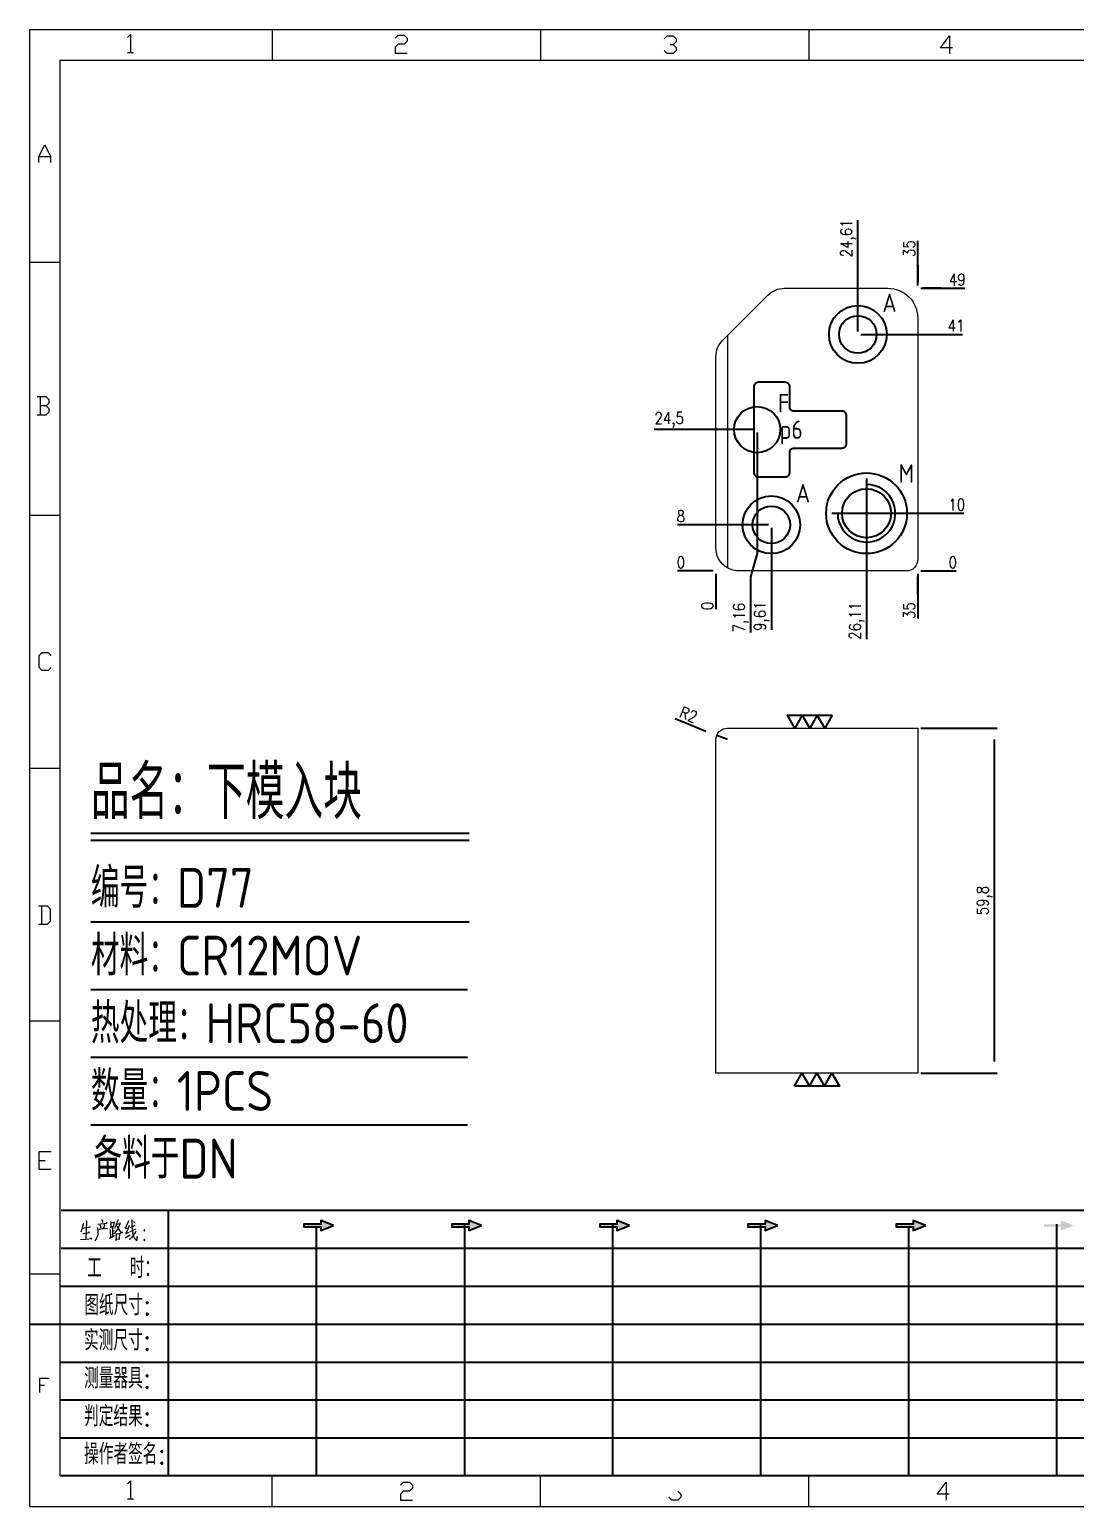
# Model space of a CAD drawing. Header units: millimetres. Extents: x 88508 to 142116, y -5268 to 20283.
# Drawn here: x 104142.3 to 104323.6, y -3081.8 to -2825.8 of the extents above; entities that cross this region are included whole.
import ezdxf
from ezdxf.enums import TextEntityAlignment as Align

# ---------------------------------------------------------------- set-up
doc = ezdxf.new("R2010")
doc.units = ezdxf.units.MM
for name, pattern in [('CENTER', [0]), ('DASHED', [0]), ('HIDDEN', [0])]:
    doc.linetypes.add(name, pattern=pattern)
for name, color, linetype in [('DIE_P', 2, 'Continuous'), ('DIM', 4, 'Continuous'), ('TEXT', 4, 'Continuous')]:
    doc.layers.add(name, color=color, linetype=linetype)
doc.styles.add('chinesef_fs', font='simplex.shx', dxfattribs={"bigfont": 'gbcbig.shx'})
doc.styles.add('gbenor', font='gbenor.shx', dxfattribs={"bigfont": 'gbcbig.shx'})
doc.styles.add('GBENOR_', font='gbenor.shx', dxfattribs={"bigfont": 'gbcbig'})
doc.styles.get("Standard").update_dxf_attribs({"font": 'txt.shx', "width": 0.85, "bigfont": 'ctxt.shx'})
doc.styles.add('TXT', font='txt.shx', dxfattribs={"width": 0.8, "bigfont": 'ctxt.shx'})
doc.dimstyles.new('T-2-WX', dxfattribs={"dimtxt": 2, "dimasz": 2, "dimexe": 0.5, "dimexo": 0.5, "dimgap": 0.5, "dimtad": 1, "dimtxsty": 'Standard', "dimblk": 'OPEN30', "dimcen": 0, "dimazin": 3, "dimtfac": 1, "dimtmove": 0, "dimatfit": 3, "dimldrblk": 'OPEN30', "dimlwd": -1, "dimlwe": -1})

# ---------------------------------------------------------------- blocks, each defined once
blk = doc.blocks.new('U40')
for points in [[(351.8, 337.7), (351.8, 333.2), (367, 339.3), (351.8, 345.3), (351.8, 340.8), (331.2, 340.8), (331.2, 337.7)], [(545.7, 339.3), (530.6, 345.3), (530.6, 340.8), (509.9, 340.8), (509.9, 337.7), (530.6, 337.7), (530.6, 333.2)], [(724.5, 339.3), (709.3, 345.3), (709.3, 340.8), (688.7, 340.8), (688.7, 337.7), (709.3, 337.7), (709.3, 333.2)], [(903.3, 339.3), (888.1, 345.3), (888.1, 340.8), (867.5, 340.8), (867.5, 337.7), (888.1, 337.7), (888.1, 333.2)], [(1082.1, 339.3), (1066.9, 345.3), (1066.9, 340.8), (1046.3, 340.8), (1046.3, 337.7), (1066.9, 337.7), (1066.9, 333.2)], [(1245.7, 337.7), (1245.7, 333.2), (1260.9, 339.3), (1245.7, 345.3), (1245.7, 340.8), (1225.1, 340.8), (1225.1, 337.7)]]:
    blk.add_hatch(color=3).paths.add_polyline_path(points)
at = {"color": 254, "lineweight": 18}
for p, q in [((0, 1783.5), (0, 0)), ((0, 1783.5), (2530.2, 1783.5)), ((941.1, 1783.5), (941.1, 1746.5)), ((37, 37), (37, 1746.5)), ((37, 1746.5), (2493.2, 1746.5)), ((0, 1502.7), (37, 1502.7)), ((0, 1197.2), (37, 1197.2)), ((0, 891.7), (37, 891.7)), ((0, 586.3), (37, 586.3)), ((0, 280.8), (37, 280.8)), ((37, 37), (2493.2, 37)), ((941.1, 0), (941.1, 37)), ((0, 0), (2530.2, 0))]:
    blk.add_line(p, q, dxfattribs=at)
at = {"color": 254, "linetype": 'Continuous', "lineweight": 18}
for p, q in [((293.1, 1783.5), (293.1, 1746.5)), ((617.1, 1783.5), (617.1, 1746.5)), ((293.1, 0), (293.1, 37)), ((617.1, 0), (617.1, 37))]:
    blk.add_line(p, q, dxfattribs=at)
for p, q in [((38, 357.6), (1598.2, 357.6)), ((38, 311.8), (1598.2, 311.8)), ((37.1, 266), (1598.2, 266)), ((0.1, 220.2), (1598.2, 220.2)), ((37.1, 174.4), (1598.2, 174.4)), ((37.1, 128.6), (1598.2, 128.6)), ((37.1, 82.8), (1598.2, 82.8))]:
    blk.add_line(p, q)
at = {"color": 254}
for p, q in [((167.8, 37), (167.8, 357.6)), ((525.5, 37), (525.5, 340.8)), ((704.3, 37), (704.3, 340.8)), ((883.1, 37), (883.1, 340.8)), ((1240.6, 37), (1240.6, 340.8)), ((346.7, 37), (346.7, 337.9)), ((1061.9, 37), (1061.9, 337.7)), ((1598.2, 37), (38, 37))]:
    blk.add_line(p, q, dxfattribs=at)
at = {"color": 92, "lineweight": 18}
for points in [[(118.3, 1773.7), (121.9, 1777.3), (121.9, 1755.8)], [(441.4, 1773.1), (445, 1776.7), (452.2, 1776.7), (455.8, 1773.1), (455.8, 1769.5), (452.2, 1765.9), (445, 1765.9), (441.4, 1762.3), (441.4, 1755.1), (455.8, 1755.1)], [(766.4, 1772.4), (770, 1776), (777.2, 1776), (780.8, 1772.4), (780.8, 1768.8), (777.2, 1765.2), (773.6, 1765.2)], [(1114.4, 1761.4), (1100, 1761.4), (1110.8, 1775.8), (1110.8, 1754.2)], [(118.3, 1755.8), (125.5, 1755.8)], [(777.2, 1765.2), (780.8, 1761.6), (780.8, 1758), (777.2, 1754.4), (770, 1754.4), (766.4, 1758)], [(11.1, 1622.8), (11.1, 1630), (18.3, 1644.4), (25.5, 1630), (25.5, 1622.8)], [(11.1, 1630), (25.5, 1630)], [(20, 1329), (23.6, 1332.6), (23.6, 1336.2), (20, 1339.8), (9.2, 1339.8)], [(12.8, 1339.8), (12.8, 1318.2)], [(9.2, 1318.2), (20, 1318.2), (23.6, 1321.8), (23.6, 1325.4), (20, 1329), (12.8, 1329)], [(26.1, 1013.2), (22.5, 1009.6), (15.3, 1009.6), (11.7, 1013.2), (11.7, 1027.6), (15.3, 1031.2), (22.5, 1031.2), (26.1, 1027.6)], [(11, 703.2), (21.8, 703.2), (25.4, 706.8), (25.4, 721.2), (21.8, 724.8), (11, 724.8)], [(14.6, 724.8), (14.6, 703.2)], [(26.1, 407), (11.7, 407), (11.7, 428.6), (26.1, 428.6)], [(11.7, 417.8), (18.9, 417.8)], [(12.3, 137.7), (12.3, 155), (23.8, 155)], [(12.3, 146.4), (18.1, 146.4)], [(118.3, 27.4), (121.9, 31), (121.9, 9.4)], [(447.9, 25.7), (451.5, 29.3), (458.7, 29.3), (462.3, 25.7), (462.3, 22.1), (458.7, 18.5), (451.5, 18.5), (447.9, 14.9), (447.9, 7.7), (462.3, 7.7)], [(782.7, 18.5), (786.3, 14.9), (786.3, 11.3), (782.7, 7.7), (775.5, 7.7), (771.9, 11.3)], [(1110.3, 14.9), (1095.9, 14.9), (1106.7, 29.3), (1106.7, 7.7)], [(118.3, 9.4), (125.5, 9.4)]]:
    blk.add_lwpolyline(points, dxfattribs=at)
at = {"color": 92, "lineweight": 0}
for points in [[(65, 342.2), (64.8, 341), (64.1, 337.9), (63.6, 335.7), (62.8, 333.5), (62.1, 331.4)], [(68.4, 345.9), (68.7, 344.4), (68.1, 322.9)], [(82.6, 340.8), (93.7, 342.2), (93.3, 342.4), (92.4, 342)], [(86.1, 336.1), (86, 337.5), (85.3, 339.8)], [(86.7, 346.7), (87.9, 344.6), (88.3, 343)], [(90.3, 341), (90.4, 339.6), (89.1, 335.3)], [(97.8, 344), (98.1, 342.6), (98.1, 340.8), (98.1, 337.9), (98.1, 336.3), (98.2, 337.7), (102.1, 338.3), (101.8, 338.3), (102.1, 343.6), (102.1, 343.2), (102.1, 342.8), (98.2, 342.2)], [(105.5, 341.2), (105.9, 341), (109.6, 341.8), (109.3, 342.6), (108.5, 339.6), (107.6, 337.3), (106.9, 335.9), (105.9, 334.3), (104.3, 332), (103.1, 330.4), (101.9, 329.4)], [(106.6, 346.5), (106.5, 345.2), (105.1, 341.2), (104.2, 338.9), (103.1, 336.3), (102.6, 335.5)], [(104.9, 339.1), (105.3, 338.7), (107, 335.7), (108.6, 333.3), (109.9, 331.2), (110.3, 330.8), (112.6, 330.8), (110.2, 331.2), (109, 332.6)], [(119.3, 344.8), (119.1, 343.8), (116.8, 338.5), (115.4, 335.5), (119.3, 336.3)], [(120.3, 339.4), (118.1, 333.5), (116.4, 330), (116.1, 329.8), (120.5, 331.4)], [(121.7, 336.7), (127.7, 339.6)], [(123.4, 346.5), (123.5, 345.4), (123.5, 340.8), (123.8, 337.3), (124, 335.3), (124.2, 333.1), (124.5, 331), (124.8, 329), (125.2, 327.4), (125.9, 325.7), (126.9, 323.9), (127.9, 322.7), (128.9, 321.7), (129.6, 321.3), (129.9, 326.1), (129.4, 321.5)], [(127.7, 341.6), (127.2, 342.4), (125.7, 344.2)], [(61.4, 322.3), (68.2, 322.9), (75.3, 323.7), (74.9, 323.9), (73.8, 323.5)], [(63.8, 335.9), (73.4, 337.5), (73.1, 337.7), (72.5, 337.3)], [(64.5, 329.6), (64.8, 329.6), (65.1, 329.6), (72.5, 331), (71.9, 331), (70.9, 330.8)], [(82.6, 335.1), (82.6, 331.8), (82.3, 329), (81.9, 326.8), (81.2, 324.9), (80.3, 323.1), (79.6, 321.9), (78.8, 320.9)], [(93.3, 335.5), (94.1, 335.7), (94.3, 335.5), (82.6, 334.3), (82.6, 335.1), (82.2, 336.9)], [(96.5, 323.9), (102.8, 327.2)], [(97.2, 334.3), (97.5, 333.5), (97.7, 324.7)], [(100.2, 337.9), (100.1, 325.9)], [(100.2, 332.6), (102.4, 333.1)], [(104.2, 330), (104.5, 329), (104.5, 321.1), (104.3, 322.1), (104.5, 322.7), (109.2, 323.1), (108.6, 323.1), (109, 329.2), (109, 330), (109.3, 329.4), (108.6, 329.4), (104.6, 328.8)], [(115.3, 324.3), (121.5, 328.2)], [(128.2, 332.4), (128.1, 331.6), (126.9, 329.6), (125.8, 328), (124.5, 326.3), (123, 324.7), (121.4, 323.3), (120.1, 322.3)], [(121.4, 332.2), (128.8, 335.1)]]:
    blk.add_lwpolyline(points, dxfattribs=at)
for points in [[(367, 339.3), (351.8, 345.3), (351.8, 340.8), (331.2, 340.8), (331.2, 337.7), (351.8, 337.7), (351.8, 333.2), (367, 339.3)], [(545.7, 339.3), (530.6, 345.3), (530.6, 340.8), (509.9, 340.8), (509.9, 337.7), (530.6, 337.7), (530.6, 333.2), (545.7, 339.3)], [(724.5, 339.3), (709.3, 345.3), (709.3, 340.8), (688.7, 340.8), (688.7, 337.7), (709.3, 337.7), (709.3, 333.2), (724.5, 339.3)], [(903.3, 339.3), (888.1, 345.3), (888.1, 340.8), (867.5, 340.8), (867.5, 337.7), (888.1, 337.7), (888.1, 333.2), (903.3, 339.3)], [(1082.1, 339.3), (1066.9, 345.3), (1066.9, 340.8), (1046.3, 340.8), (1046.3, 337.7), (1066.9, 337.7), (1066.9, 333.2), (1082.1, 339.3)]]:
    blk.add_lwpolyline(points)
for points in [[(138.7, 332.4), (139.4, 333.5), (138.7, 334.5), (138, 333.5)], [(138.7, 320.9), (139.4, 321.9), (138.7, 322.9), (138, 321.9)]]:
    blk.add_lwpolyline(points, close=True, dxfattribs=at)
at = {"color": 3, "style": 'chinesef_fs'}
for s, p in [('工  时：', (69.5, 275.7)), ('图纸尺寸:', (66.2, 230.9)), ('实测尺寸:', (65.9, 188.4)), ('测量器具:', (65.9, 142.6)), ('判定结果:', (65.9, 96.8)), ('操作者签名:', (65.9, 51))]:
    blk.add_text(s, height=24.57, dxfattribs=at).set_placement(p)
at = {"lineweight": 18, "style": 'GBENOR_'}
blk.add_attdef('文档路径', (2126, 386.9), '', height=17.8, dxfattribs=at)
at = {"lineweight": 20, "style": 'TXT'}
for tag, height, p in [('18-**-**', 16.3, (1866.6, 256.2)), ('客户名称', 16.1, (1741.1, 134, 0)), ('料厚:', 16.1, (1741.3, 93.2, 0))]:
    blk.add_attdef(tag, text='', height=height, dxfattribs=at).set_placement(p, align=Align.MIDDLE)
for tag, p, height in [('88888', (1850.9, 207.5), 14.9), ('材质:', (1691.2, 168, 0), 16.1), ('核准', (1869.4, 127.5, 0), 16.1), ('设计', (1868.8, 88.3, 0), 16.1), ('绘图', (1868.2, 49.1, 0), 16.1)]:
    blk.add_attdef(tag, p, '', height=height, dxfattribs=at)
for tag, p, height, width in [('3', (2234.7, 206.9), 15.8, 0.7), ('4', (2234.7, 167.4), 15.8, 0.7), ('核准日期', (2041.1, 124.2, 0), 16.1, 0.68), ('设计日期', (2041.1, 84.5, 0), 16.1, 0.68), ('1', (2251.9, 85.9), 14.6, 0.7), ('绘图日期', (2040.9, 46.4, 0), 16.1, 0.68), ('2', (2235, 49.2), 14.6, 0.7)]:
    blk.add_attdef(tag, p, '', height=height, dxfattribs=dict(at, width=width))
blk = doc.blocks.new('*D7909')
at = {"layer": 'Defpoints', "color": 0}
for p in [(104261.28, -2919.61), (104296.28, -2919.61), (104301.28, -2919.61)]:
    blk.add_point(p, dxfattribs=at)
at = {"layer": 'DIM', "color": 0}
blk.add_line((104296.78, -2919.61), (104302.91, -2919.61), dxfattribs=at)
at = {"layer": 'DIM', "color": 0, "insert": (104302.34, -2918.11), "char_height": 2, "attachment_point": 5}
blk.add_mtext('0', dxfattribs=at)
blk = doc.blocks.new('_Open30')
blk = doc.blocks.new('*D7910')
at = {"layer": 'Defpoints', "color": 0}
for p in [(104287.39, -2909.61), (104301.28, -2909.61), (104261.28, -2919.61)]:
    blk.add_point(p, dxfattribs=at)
at = {"layer": 'DIM', "color": 0}
for p, q in [((104287.89, -2909.61), (104293.28, -2909.61)), ((104293.28, -2909.61), (104297.28, -2909.61)), ((104297.28, -2909.61), (104304.28, -2909.61))]:
    blk.add_line(p, q, dxfattribs=at)
at = {"layer": 'DIM', "color": 0, "insert": (104303.03, -2908.11), "char_height": 2, "attachment_point": 5}
blk.add_mtext('10', dxfattribs=at)
blk = doc.blocks.new('*D7911')
at = {"layer": 'Defpoints', "color": 0}
for p in [(104285.89, -2878.61), (104301.28, -2878.61), (104261.28, -2919.61)]:
    blk.add_point(p, dxfattribs=at)
at = {"layer": 'DIM', "color": 0}
for p, q in [((104286.39, -2878.61), (104293.28, -2878.61)), ((104293.28, -2878.61), (104297.28, -2878.61)), ((104297.28, -2878.61), (104304.04, -2878.61))]:
    blk.add_line(p, q, dxfattribs=at)
at = {"layer": 'DIM', "color": 0, "insert": (104302.91, -2877.11), "char_height": 2, "attachment_point": 5}
blk.add_mtext('41', dxfattribs=at)
blk = doc.blocks.new('*D7912')
at = {"layer": 'Defpoints', "color": 0}
for p in [(104296.28, -2870.61), (104301.28, -2870.61), (104261.28, -2919.61)]:
    blk.add_point(p, dxfattribs=at)
at = {"layer": 'DIM', "color": 0}
for p, q in [((104296.78, -2870.61), (104300.28, -2870.61)), ((104300.28, -2870.61), (104297.28, -2870.61)), ((104297.28, -2870.61), (104304.45, -2870.61))]:
    blk.add_line(p, q, dxfattribs=at)
at = {"layer": 'DIM', "color": 0, "insert": (104303.11, -2869.11), "char_height": 2, "attachment_point": 5}
blk.add_mtext('49', dxfattribs=at)
blk = doc.blocks.new('*D7913')
at = {"layer": 'Defpoints', "color": 0}
for p in [(104256.28, -2919.61), (104261.28, -2919.61), (104261.28, -2919.61)]:
    blk.add_point(p, dxfattribs=at)
at = {"layer": 'DIM', "color": 0}
blk.add_line((104260.78, -2919.61), (104254.64, -2919.61), dxfattribs=at)
at = {"layer": 'DIM', "color": 0, "insert": (104255.21, -2918.11), "char_height": 2, "attachment_point": 5}
blk.add_mtext('0', dxfattribs=at)
blk = doc.blocks.new('*D7914')
at = {"layer": 'Defpoints', "color": 0}
for p in [(104256.28, -2911.61), (104270.89, -2911.61), (104261.28, -2919.61)]:
    blk.add_point(p, dxfattribs=at)
at = {"layer": 'DIM', "color": 0}
for p, q in [((104260.28, -2911.61), (104254.64, -2911.61)), ((104264.28, -2911.61), (104260.28, -2911.61)), ((104270.39, -2911.61), (104264.28, -2911.61))]:
    blk.add_line(p, q, dxfattribs=at)
at = {"layer": 'DIM', "color": 0, "insert": (104255.21, -2910.11), "char_height": 2, "attachment_point": 5}
blk.add_mtext('8', dxfattribs=at)
blk = doc.blocks.new('*D7915')
at = {"layer": 'Defpoints', "color": 0}
for p in [(104256.28, -2895.11), (104268.44, -2895.11), (104261.28, -2919.61)]:
    blk.add_point(p, dxfattribs=at)
at = {"layer": 'DIM', "color": 0}
for p, q in [((104260.28, -2895.11), (104250.59, -2895.11)), ((104264.28, -2895.11), (104260.28, -2895.11)), ((104267.94, -2895.11), (104264.28, -2895.11))]:
    blk.add_line(p, q, dxfattribs=at)
at = {"layer": 'DIM', "color": 0, "insert": (104253.18, -2893.42), "char_height": 2, "attachment_point": 5}
blk.add_mtext('24,5', dxfattribs=at)
blk = doc.blocks.new('*D7916')
at = {"layer": 'Defpoints', "color": 0}
for p in [(104261.28, -2919.61), (104296.28, -2919.61), (104296.28, -2924.61)]:
    blk.add_point(p, dxfattribs=at)
at = {"layer": 'DIM', "color": 0}
for p, q in [((104296.28, -2920.11), (104296.28, -2923.61)), ((104296.28, -2923.61), (104296.28, -2920.61)), ((104296.28, -2920.61), (104296.28, -2927.87))]:
    blk.add_line(p, q, dxfattribs=at)
at = {"layer": 'DIM', "color": 0, "insert": (104294.78, -2926.49), "char_height": 2, "attachment_point": 5, "rotation": 90}
blk.add_mtext('35', dxfattribs=at)
blk = doc.blocks.new('*D7917')
at = {"layer": 'Defpoints', "color": 0}
for p in [(104287.39, -2909.61), (104261.28, -2919.61), (104287.39, -2924.61)]:
    blk.add_point(p, dxfattribs=at)
at = {"layer": 'DIM', "color": 0}
for p, q in [((104287.39, -2910.11), (104287.39, -2916.61)), ((104287.39, -2916.61), (104287.39, -2920.61)), ((104287.39, -2920.61), (104287.39, -2931.43))]:
    blk.add_line(p, q, dxfattribs=at)
at = {"layer": 'DIM', "color": 0, "insert": (104285.69, -2928.27), "char_height": 2, "attachment_point": 5, "rotation": 90}
blk.add_mtext('26,11', dxfattribs=at)
blk = doc.blocks.new('*D7918')
at = {"layer": 'Defpoints', "color": 0}
for p in [(104270.89, -2911.61), (104261.28, -2919.61), (104270.89, -2924.61)]:
    blk.add_point(p, dxfattribs=at)
at = {"layer": 'DIM', "color": 0}
for p, q in [((104270.89, -2912.11), (104270.89, -2916.61)), ((104270.89, -2916.61), (104270.89, -2920.61)), ((104270.89, -2920.61), (104270.89, -2929.81))]:
    blk.add_line(p, q, dxfattribs=at)
at = {"layer": 'DIM', "color": 0, "insert": (104269.2, -2927.46), "char_height": 2, "attachment_point": 5, "rotation": 90}
blk.add_mtext('9,61', dxfattribs=at)
blk = doc.blocks.new('*D7919')
at = {"layer": 'Defpoints', "color": 0}
for p in [(104268.44, -2895.11), (104261.28, -2919.61), (104267.29, -2924.61)]:
    blk.add_point(p, dxfattribs=at)
at = {"layer": 'DIM', "color": 0}
for p, q in [((104268.44, -2895.61), (104268.44, -2916.61)), ((104268.44, -2916.61), (104267.29, -2920.61)), ((104267.29, -2920.61), (104267.29, -2930.29))]:
    blk.add_line(p, q, dxfattribs=at)
at = {"layer": 'DIM', "color": 0, "insert": (104265.6, -2927.7), "char_height": 2, "attachment_point": 5, "rotation": 90}
blk.add_mtext('7,16', dxfattribs=at)
blk = doc.blocks.new('*D7920')
at = {"layer": 'Defpoints', "color": 0}
for p in [(104261.28, -2919.61), (104261.28, -2919.61), (104261.28, -2924.61)]:
    blk.add_point(p, dxfattribs=at)
at = {"layer": 'DIM', "color": 0}
blk.add_line((104261.28, -2920.11), (104261.28, -2926.25), dxfattribs=at)
at = {"layer": 'DIM', "color": 0, "insert": (104259.78, -2925.68), "char_height": 2, "attachment_point": 5, "rotation": 90}
blk.add_mtext('0', dxfattribs=at)
blk = doc.blocks.new('*D7921')
at = {"layer": 'Defpoints', "color": 0}
for p in [(104296.28, -2865.61), (104296.28, -2870.61), (104261.28, -2919.61)]:
    blk.add_point(p, dxfattribs=at)
at = {"layer": 'DIM', "color": 0}
for p, q in [((104296.28, -2869.61), (104296.28, -2862.36)), ((104296.28, -2870.11), (104296.28, -2866.61)), ((104296.28, -2866.61), (104296.28, -2869.61))]:
    blk.add_line(p, q, dxfattribs=at)
at = {"layer": 'DIM', "color": 0, "insert": (104294.78, -2863.74), "char_height": 2, "attachment_point": 5, "rotation": 90}
blk.add_mtext('35', dxfattribs=at)
blk = doc.blocks.new('*D7922')
at = {"layer": 'Defpoints', "color": 0}
for p in [(104285.89, -2865.61), (104285.89, -2878.61), (104261.28, -2919.61)]:
    blk.add_point(p, dxfattribs=at)
at = {"layer": 'DIM', "color": 0}
for p, q in [((104285.89, -2869.61), (104285.89, -2858.8)), ((104285.89, -2873.61), (104285.89, -2869.61)), ((104285.89, -2878.11), (104285.89, -2873.61))]:
    blk.add_line(p, q, dxfattribs=at)
at = {"layer": 'DIM', "color": 0, "insert": (104284.2, -2861.96), "char_height": 2, "attachment_point": 5, "rotation": 90}
blk.add_mtext('24,61', dxfattribs=at)
blk = doc.blocks.new('*D7926')
at = {"layer": 'Defpoints', "color": 0}
for p in [(104261.42, -2948.11), (104263.28, -2948.85)]:
    blk.add_point(p, dxfattribs=at)
at = {"layer": 'DIM', "color": 0}
for p, q in [((104254.23, -2945.21), (104259.56, -2947.36)), ((104263.28, -2948.85), (104261.42, -2948.11))]:
    blk.add_line(p, q, dxfattribs=at)
at = {"layer": 'DIM', "color": 0, "insert": (104256.53, -2944.52), "char_height": 2, "attachment_point": 5, "rotation": 338.0834}
blk.add_mtext('R2', dxfattribs=at)
blk = doc.blocks.new('*D7927')
at = {"layer": 'Defpoints', "color": 0}
for p in [(104296.28, -2946.85), (104296.28, -3006.65), (104309.53, -3006.65)]:
    blk.add_point(p, dxfattribs=at)
at = {"layer": 'DIM', "color": 0}
for p, q in [((104296.78, -2946.85), (104310.03, -2946.85)), ((104309.53, -2948.85), (104309.53, -3004.65)), ((104296.78, -3006.65), (104310.03, -3006.65))]:
    blk.add_line(p, q, dxfattribs=at)
at = {"layer": 'DIM', "color": 0, "insert": (104307.84, -2976.75), "char_height": 2, "attachment_point": 5, "rotation": 90}
blk.add_mtext('59,8', dxfattribs=at)

msp = doc.modelspace()

# ---------------------------------------------------------------- linework, layer by layer
at = {"layer": 'DIE_P', "lineweight": 15}
msp.add_line((104263.275, -2878.815), (104263.275, -2919.078), dxfattribs=at)
at = {"layer": 'DIE_P', "linetype": 'Continuous', "lineweight": 15}
msp.add_lwpolyline([(104296.275, -2875.814), (104296.275, -2917.614, -0.4142136), (104294.275, -2919.614), (104265.275, -2919.614, -0.4142136), (104261.275, -2915.614), (104261.275, -2882.472, -0.1989124), (104262.447, -2879.643), (104270.305, -2871.785, -0.1989124), (104273.133, -2870.614), (104291.075, -2870.614, -0.4142136)], format="xyb", close=True, dxfattribs=at)
at = {"layer": 'DIE_P', "color": 1, "linetype": 'Continuous', "lineweight": 25}
msp.add_lwpolyline([(104283.136, -2898.314, 0.4142136), (104283.936, -2897.514), (104283.936, -2892.714, 0.4142136), (104283.136, -2891.914), (104274.786, -2891.914, -0.4142136), (104274.086, -2891.214), (104274.086, -2887.714, 0.4142136), (104273.286, -2886.914), (104268.636, -2886.914, 0.4142136), (104267.836, -2887.714), (104267.836, -2902.514, 0.4142136), (104268.636, -2903.314), (104273.286, -2903.314, 0.4142136), (104274.086, -2902.514), (104274.086, -2899.014, -0.4142136), (104274.786, -2898.314)], format="xyb", close=True, dxfattribs=at)
at = {"layer": 'DIE_P'}
msp.add_lwpolyline([(104282.385, -2909.614, 2.4142136), (104287.385, -2904.614)], format="xyb", dxfattribs=at)
at = {"layer": 'DIE_P', "linetype": 'CENTER'}
for points in [[(104287.385, -2903.614), (104287.385, -2915.614)], [(104281.385, -2909.614), (104293.385, -2909.614)]]:
    msp.add_lwpolyline(points, dxfattribs=at)
at = {"layer": 'DIE_P', "color": 2, "lineweight": 15}
msp.add_lwpolyline([(104263.275, -2946.854), (104296.275, -2946.854), (104296.275, -3006.654), (104261.275, -3006.654), (104261.275, -2948.854, -0.4142136)], format="xyb", close=True, dxfattribs=at)
at = {"layer": 'DIE_P', "linetype": 'HIDDEN'}
for centre in [(104285.886, -2878.614), (104270.886, -2911.614)]:
    msp.add_circle(centre, 5, dxfattribs=at)
at = {"layer": 'DIE_P', "color": 1}
for centre in [(104285.886, -2878.614), (104270.886, -2911.614)]:
    msp.add_circle(centre, 3.25, dxfattribs=at)
at = {"layer": 'DIE_P', "color": 52, "linetype": 'DASHED'}
msp.add_circle((104268.436, -2895.114), 4, dxfattribs=at)
at = {"layer": 'DIE_P', "linetype": 'Continuous'}
msp.add_circle((104287.385, -2909.614), 7, dxfattribs=at)
at = {"layer": 'DIE_P'}
msp.add_circle((104287.385, -2909.614), 4.25, dxfattribs=at)
at = {"layer": 'DIM', "color": 4, "linetype": 'Continuous', "lineweight": 25}
for p, q in [((104152.942, -2965.052), (104218.493, -2965.052)), ((104152.942, -2966.26), (104218.493, -2966.26)), ((104152.942, -2980.412), (104218.493, -2980.412)), ((104152.942, -2992.148), (104218.209, -2992.148)), ((104152.942, -3003.884), (104218.209, -3003.884)), ((104152.942, -3015.619), (104218.209, -3015.619))]:
    msp.add_line(p, q, dxfattribs=at)
at = {"layer": 'TEXT'}
for points in [[(104281.453, -2944.604), (104280.154, -2946.854), (104278.855, -2944.604), (104277.556, -2946.854), (104276.257, -2944.604), (104274.958, -2946.854), (104273.659, -2944.604), (104281.453, -2944.604)], [(104274.878, -3008.904), (104276.177, -3006.654), (104277.476, -3008.904), (104278.775, -3006.654), (104280.074, -3008.904), (104281.373, -3006.654), (104282.673, -3008.904), (104274.878, -3008.904)]]:
    msp.add_lwpolyline(points, close=True, dxfattribs=at)

# ---------------------------------------------------------------- block references
at = {"ltscale": 3, "xscale": 0.1435432913879779, "yscale": 0.1435432913879779, "zscale": 0.1435432913879779}
msp.add_blockref('U40', (104142.308, -3081.771), dxfattribs=at)

# ---------------------------------------------------------------- texts
at = {"layer": 'DIM', "color": 3, "linetype": 'Continuous', "lineweight": 25, "style": 'gbenor'}
for s, height, p in [('品名：下模入块', 9.3196, (104152.942, -2962.636)), ('编号：D77', 6.9034, (104152.942, -2977.996)), ('材料：CR12MOV', 6.9034, (104152.942, -2989.732)), ('热处理：HRC58-60', 6.90343, (104152.942, -3001.467)), ('数量：1PCS', 6.9034, (104152.942, -3013.203)), ('备料于DN', 6.9034, (104153.362, -3024.939))]:
    msp.add_text(s, height=height, dxfattribs=at).set_placement(p)
at = {"layer": 'TEXT', "color": 4, "style": 'gbenor'}
for s, p in [('A', (104291.373, -2873.127)), ('F', (104273.027, -2890.522)), ('p6', (104274.343, -2895.114)), ('M', (104294.287, -2902.712)), ('A', (104276.373, -2906.127))]:
    msp.add_text(s, height=3.2, dxfattribs=at).set_placement(p, align=Align.MIDDLE_CENTER)

# ---------------------------------------------------------------- dimensions: what is measured, and where the dimension line sits
at = {"layer": 'DIM'}
for feature_location, offset, dtype, origin, picture, middle in [((104285.886, -2878.614), (0, 13), 1, (104261.275, -2919.614), '*D7922', (104284.196, -2861.957)), ((104296.275, -2870.614), (0, 5), 1, (104261.275, -2919.614), '*D7921', (104294.775, -2863.738)), ((104296.275, -2870.614), (5, 0), 0, (104261.275, -2919.614), '*D7912', (104303.111, -2869.114)), ((104285.886, -2878.614), (15.389, 0), 0, (104261.275, -2919.614), '*D7911', (104302.909, -2877.114)), ((104268.436, -2895.114), (-12.161, 0), 0, (104261.275, -2919.614), '*D7915', (104253.185, -2893.423)), ((104268.436, -2895.114), (-1.15, -29.5), 1, (104261.275, -2919.614), '*D7919', (104265.596, -2927.704)), ((104287.385, -2909.614), (13.89, 0), 0, (104261.275, -2919.614), '*D7910', (104303.03, -2908.114)), ((104270.886, -2911.614), (-14.611, 0), 0, (104261.275, -2919.614), '*D7914', (104255.209, -2910.114)), ((104287.385, -2909.614), (0, -15), 1, (104261.275, -2919.614), '*D7917', (104285.695, -2928.271)), ((104270.886, -2911.614), (0, -13), 1, (104261.275, -2919.614), '*D7918', (104269.196, -2927.461)), ((104261.275418329, -2919.613835636), (-5, 0), 0, (104261.275418329, -2919.613835636), '*D7913', (104255.208751662, -2918.113835636)), ((104296.275418349, -2919.613835636), (5, 0), 0, (104261.275418329, -2919.613835636), '*D7909', (104302.342085016, -2918.113835636)), ((104261.275418329, -2919.613835636), (0, -5), 1, (104261.275418329, -2919.613835636), '*D7920', (104259.775418329, -2925.680502303)), ((104296.275, -2919.614), (0, -5), 1, (104261.275, -2919.614), '*D7916', (104294.775, -2926.49))]:
    dim = msp.add_ordinate_dim(feature_location=feature_location, offset=offset, dtype=dtype, origin=origin, dimstyle='T-2-WX', dxfattribs=at)
    dim.commit()
    dim.dimension.update_dxf_attribs({"geometry": picture, "text_midpoint": middle})
dim = msp.add_radius_dim(center=(104263.275, -2948.854), mpoint=(104261.42, -2948.108), dimstyle='T-2-WX', dxfattribs=at)
dim.commit()
dim.dimension.update_dxf_attribs({"geometry": '*D7926', "text_midpoint": (104256.528, -2944.523)})
dim = msp.add_linear_dim(base=(104309.533, -3006.654), p1=(104296.275, -2946.854), p2=(104296.275, -3006.654), angle=90, dimstyle='T-2-WX', dxfattribs=at)
dim.commit()
dim.dimension.update_dxf_attribs({"geometry": '*D7927', "text_midpoint": (104307.843, -2976.754)})

doc.saveas('drawing.dxf')
